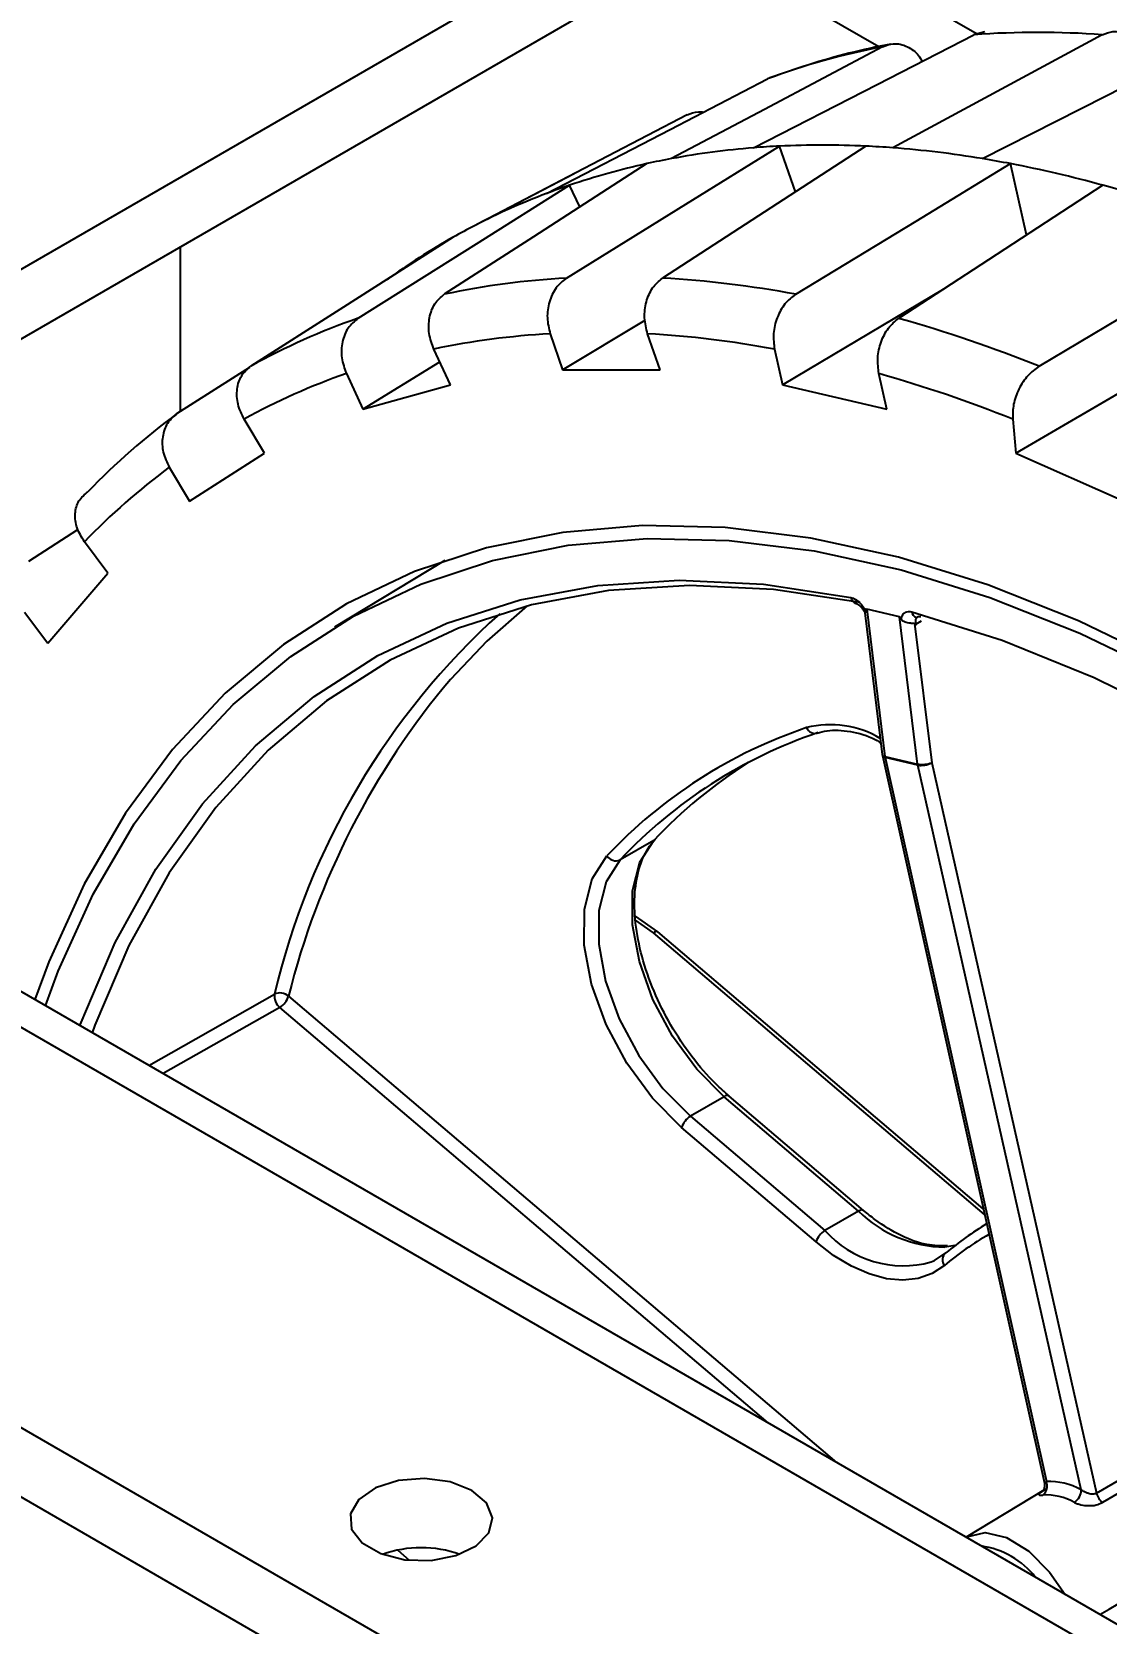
# Model space of a CAD drawing. Header units: inches. Extents: x 0 to 11, y 0 to 8.4.
# Drawn here: x 6.0299 to 6.1614, y 5.6153 to 5.8101 of the extents above; entities that cross this region are included whole.
import ezdxf

# ---------------------------------------------------------------- set-up
doc = ezdxf.new("R2010")
doc.units = ezdxf.units.IN
doc.header["$MEASUREMENT"] = 0
doc.header["$PDSIZE"] = -1
doc.layers.add('OBJ', color=50, linetype='Continuous')
doc.dimstyles.get("Standard").update_dxf_attribs({"dimtxt": 0.18, "dimasz": 0.18, "dimexe": 0.18, "dimexo": 0.0625, "dimgap": 0.09, "dimtad": 0, "dimtih": 1, "dimtoh": 1, "dimdec": 4, "dimzin": 0, "dimdsep": 46, "dimtxsty": 'Standard', "dimcen": 0.09, "dimadec": 0, "dimazin": 0, "dimtfac": 1, "dimtdec": 4, "dimtofl": 0, "dimtmove": 0, "dimatfit": 3, "dimfxl": 1, "dimtolj": 1, "dimtzin": 0, "dimarcsym": 0})

# ---------------------------------------------------------------- blocks, each defined once
blk = doc.blocks.new('*D8')
at = {"layer": 'Defpoints', "color": 0, "transparency": 16777216}
for p in [(5.711596441947764, 7.075144194756552), (5.711596441947764, 4.366810861423873), (9.602395316461589, 4.366810861423874)]:
    blk.add_point(p, dxfattribs=at)
at = {"layer": 'OBJ', "color": 0, "lineweight": -2, "transparency": 16777216}
for p, q in [((5.761596441947764, 7.075144194756552), (9.727395316461589, 7.075144194756553)), ((9.602395316461589, 6.945144194756553), (9.602395316461589, 5.843477528090212)), ((9.602395316461589, 4.496810861423874), (9.602395316461589, 5.598477528090213)), ((5.761596441947764, 4.366810861423873), (9.727395316461589, 4.366810861423874))]:
    blk.add_line(p, q, dxfattribs=at)
at = {"layer": 'OBJ', "color": 0, "transparency": 16777216}
for points in [[(9.580728649794922, 6.945144194756553), (9.624061983128255, 6.945144194756553), (9.602395316461589, 7.075144194756553)], [(9.580728649794922, 4.496810861423874), (9.624061983128255, 4.496810861423874), (9.602395316461589, 4.366810861423874)]]:
    blk.add_solid(points, dxfattribs=at)
at = {"layer": 'OBJ', "color": 0, "transparency": 16777216, "insert": (9.602395316461589, 5.720977528090209), "char_height": 0.125, "attachment_point": 5}
blk.add_mtext('\\A1;32.500000', dxfattribs=at)

msp = doc.modelspace()

# ---------------------------------------------------------------- linework, layer by layer
at = {"color": 7, "linetype": 'Continuous', "lineweight": 25}
for p, q in [((5.913767956872807, 5.714718276366994), (7.504758214542304, 6.633177402167677)), ((5.913767956872807, 5.706212642909851), (7.504758214542304, 6.624671768710534)), ((6.119418083289489, 5.824931933879074), (6.145624605874027, 5.809803230414532)), ((6.11205119042214, 5.820679117150503), (6.133592402857232, 5.808243639908333)), ((6.146586647108822, 5.810055520346799), (6.145248650024528, 5.809704638096056)), ((6.123392178463503, 5.790483495369439), (6.121456966365603, 5.796071549109365)), ((6.096306970342377, 5.792698453632165), (6.08385555216547, 5.786203528138245)), ((6.151679169190033, 5.785194590288566), (6.149722348013207, 5.793924681026123)), ((6.09699634254711, 5.788631414332328), (6.095751880005422, 5.791287825070802)), ((6.048118245298269, 5.763609649324685), (6.048118245298269, 5.783771413533042)), ((6.121810983099627, 5.766868503590256), (6.141645550294197, 5.778654737756897)), ((6.09489827844331, 5.768684622388332), (6.10498263999105, 5.77477573711691)), ((6.150378014685136, 5.758492317694431), (6.180519152016749, 5.776096040452677)), ((6.093367930223786, 5.773103604731814), (6.09489827844331, 5.768684622388332)), ((6.106820099925658, 5.7686834984908), (6.105289751706133, 5.773102480834281)), ((6.081163567793237, 5.76687233551559), (6.079124811433831, 5.771224233708456)), ((6.120835541876241, 5.771220301541959), (6.121810983099627, 5.766868503590256)), ((6.047687886021464, 5.763335283033704), (6.056624240775721, 5.769032463601126)), ((6.070457629628682, 5.763885492237981), (6.079861701873681, 5.76965127862791)), ((5.805050289265672, 5.76829356582965), (7.675936981155074, 4.688253667897538)), ((6.068418873269274, 5.768237390430848), (6.070457629628682, 5.763885492237981)), ((6.09489827844331, 5.768684622388332), (6.106820099925658, 5.7686834984908)), ((6.134586449386759, 5.76387944666664), (6.133611008163373, 5.768231244618343)), ((6.070457629628682, 5.763885492237981), (6.081163567793237, 5.76687233551559)), ((6.121810983099627, 5.766868503590256), (6.134586449386759, 5.76387944666664)), ((6.05839641373551, 5.75850098901152), (6.055911195816541, 5.762653572829348)), ((6.149987118745864, 5.762644704075709), (6.150378014685136, 5.758492317694431)), ((5.805050289265672, 5.759787932372507), (7.675936981155074, 4.679748034440395)), ((6.049231653402411, 5.752616932280345), (6.05839641373551, 5.75850098901152)), ((6.150378014685136, 5.758492317694431), (6.163618949698614, 5.752606148726821)), ((6.046746435483443, 5.756769516098173), (6.049231653402411, 5.752616932280345)), ((6.029538311021486, 5.745282588781999), (6.035561408031625, 5.749163395253676)), ((6.039210406207783, 5.74382381810601), (6.036354238818137, 5.747650913390803)), ((6.031865290311267, 5.735221332007569), (6.039210406207783, 5.74382381810601)), ((6.080456206263282, 5.745370583874505), (6.066971873990592, 5.737197064781793)), ((6.029009122921622, 5.739048427292362), (6.031865290311267, 5.735221332007569)), ((6.131885380970855, 5.738945901708724), (6.134017586742516, 5.721596023645271)), ((6.136121031630596, 5.738448649100278), (6.132137962526201, 5.739380561878736)), ((6.132137962526201, 5.739380561878736), (6.134350625195525, 5.721376001522234)), ((6.138333694299921, 5.720444088743777), (6.136121031630596, 5.738448649100278)), ((6.138795123164317, 5.737911629810792), (6.138109550373617, 5.737542191487772)), ((6.138109550373617, 5.737542191487772), (6.138020009808496, 5.737313804273153)), ((6.138020009808496, 5.737313804273153), (6.140072584887502, 5.720611885626196)), ((7.605472245421931, 4.782284073149992), (5.959387781614672, 5.732548407160833)), ((5.955605012314756, 5.730364660926336), (7.601689476122015, 4.780100326915495)), ((6.134038131788349, 5.72147682506309), (6.153863667545639, 5.63243651751699)), ((6.134350625195525, 5.721376001522234), (6.138333694299921, 5.720444088743777)), ((6.134374369439278, 5.721238239708933), (6.15410625386997, 5.632618538345901)), ((6.138357438543673, 5.720306326930475), (6.134374369439278, 5.721238239708932)), ((6.158367787950686, 5.631621473529409), (6.138357438543673, 5.720306326930475)), ((6.140072584887503, 5.720611885626196), (6.160249305894985, 5.631189681732263)), ((6.106044399338772, 5.711092099596642), (6.10191960978185, 5.708710909270492)), ((6.106542415199559, 5.699914272099654), (6.1038167620083, 5.701811156507906)), ((6.106006282550495, 5.699801194152884), (6.103827900876728, 5.701317211761229)), ((6.146543160558037, 5.665314327304797), (6.106006282550495, 5.699801194152884)), ((6.146386437656148, 5.666018200105741), (6.106559245585941, 5.699901299578841)), ((6.061345686969749, 5.692032831606574), (6.128423584369714, 5.634966115327832)), ((6.060273466381014, 5.690655927666373), (6.045991753739744, 5.682552998235231)), ((6.120052871175001, 5.639798425196532), (6.060273466381014, 5.690655927666373)), ((6.114671981150203, 5.679727105605554), (6.110547191593281, 5.677345915279404)), ((6.131124729268411, 5.665729882298614), (6.114671981150203, 5.679727105605554)), ((6.13173102253215, 5.665806330760939), (6.11527827441394, 5.67980355406788)), ((6.125912372899141, 5.661962815037616), (6.109459624780933, 5.675960038344557)), ((6.110547191593281, 5.677345915279404), (6.12699993971149, 5.663348691972463)), ((6.131124729268411, 5.665729882298614), (6.12699993971149, 5.663348691972463)), ((6.142919838962532, 5.661499722652314), (6.14167958334469, 5.661323411261045)), ((6.153801166975788, 5.631591243382653), (6.144273584037369, 5.625816105283136)), ((6.074732017861943, 5.624243798009454), (6.076104191785933, 5.622994621977181))]:
    msp.add_line(p, q, dxfattribs=at)
at = {"color": 7, "linetype": 'Continuous', "lineweight": 25, "flags": 128}
for points in [[(6.134050170913652, 5.808227005461166), (6.119592638739132, 5.800563774590849), (6.108233456748882, 5.794541841560596)], [(6.118275723683631, 5.795866912688941), (6.13338039054745, 5.803616500149708), (6.145248650024528, 5.809704638096056)], [(6.160940714520194, 5.809703158769041), (6.146593988297358, 5.801954422044305), (6.135321769962731, 5.795865305718936)], [(6.146282499624677, 5.794538254589822), (6.161335688786067, 5.802202351346526), (6.173163403177736, 5.808223318166794)], [(6.092925903479082, 5.79027119644032), (6.108063941490321, 5.798125299464138), (6.119958509466317, 5.804295581272332)], [(6.110124500023187, 5.799905372520199), (6.095554606357615, 5.792305999186032), (6.084107228470724, 5.786334264670239)], [(6.095357139000199, 5.77991521626422), (6.109972871775425, 5.788963210804408), (6.121456966365603, 5.796071549109365)], [(6.131998578681383, 5.796070555327326), (6.118062179490251, 5.787023393226251), (6.107112455412383, 5.779914108063504)], [(6.105218373844015, 5.793928876518113), (6.091324561132892, 5.78497708044781), (6.08040839153143, 5.777942737957846)], [(6.123428410849005, 5.777938682361675), (6.138152902275523, 5.786891282910769), (6.149722348013207, 5.793924681026123)], [(6.069851976909723, 5.77499761016392), (6.084355699730722, 5.784120571671755), (6.095751880005422, 5.791287825070802)], [(6.16101877725024, 5.791281672210278), (6.147022400909139, 5.782159545366604), (6.136025449710961, 5.774991371838434)], [(6.081491865710685, 5.784921709609518), (6.067621954840963, 5.776082783209573), (6.056724647536216, 5.769137160604561)], [(6.153212861065766, 5.769128064438738), (6.168039555264005, 5.777967742471411), (6.179689195629752, 5.784912452321362)], [(6.169264681477436, 5.732547367351395), (6.158060367679027, 5.737952410804225), (6.146953142939478, 5.742359804577972), (6.136002269108572, 5.745746033319888), (6.125266173836344, 5.748093030034509), (6.114802138836289, 5.749388272478881), (6.104665994262635, 5.749624849974146), (6.094911820832317, 5.748801500277005), (6.085591661280954, 5.746922616314335), (6.076755242692331, 5.743998222745018), (6.0684497111829, 5.740043922474053), (6.060719380356839, 5.735080813404304), (6.053605494873812, 5.72913537587006), (6.047146010390856, 5.722239331352997), (6.041375391052531, 5.714429473234344), (6.036324425609798, 5.705747470486279), (6.032020063148708, 5.696239645349929), (6.030300340808758, 5.691611458105549)], [(6.031583053012027, 5.69087096411246), (6.033159566083273, 5.695091960922043), (6.037429923246929, 5.704524672397627), (6.042440985084016, 5.713138085641802), (6.048166015411483, 5.720886244368119), (6.054574468715468, 5.727727808797355), (6.061632153124829, 5.73362627622312), (6.069301412839573, 5.738550175769593), (6.077541329040844, 5.742473236302252), (6.086307938210517, 5.745374526595755), (6.095554466695598, 5.747238567011077), (6.105231580265897, 5.748055412086081), (6.115287647333492, 5.747820703598867), (6.125669014429591, 5.746535693820766), (6.136320292468998, 5.744207238834933), (6.147184652274853, 5.740847761956174), (6.158204127786879, 5.736475187447195), (6.169319925335392, 5.731112844884896)], [(6.035806369169049, 5.688432895590758), (6.035940699832643, 5.688799573156464), (6.04011373145483, 5.698611662657522), (6.04508364245526, 5.707559553142842), (6.050821342832671, 5.715590870607041), (6.057293248542766, 5.722658605951743), (6.06446147807313, 5.728721390140345), (6.072284074172205, 5.733743736340254), (6.080715249434473, 5.737696247635255), (6.089705654304381, 5.740555789092237), (6.09920266593034, 5.742305623175143), (6.10915069617805, 5.742935507713503), (6.119491517000285, 5.742441755852159), (6.13016460125869, 5.740827257631246)], [(6.131307001975277, 5.740200210155138), (6.120697351008274, 5.741805112936379), (6.110417988737723, 5.742295930284611), (6.100529082571328, 5.74166978933606), (6.091088514489832, 5.739930355033818), (6.08215154225084, 5.737087808676107), (6.073770475952798, 5.733158788322871), (6.065994371852272, 5.728166291409474), (6.058868745226712, 5.722139540137582), (6.052435303963341, 5.715113810431065), (6.046731704433555, 5.707130225458122), (6.041791331081767, 5.698235514928177), (6.037643101018763, 5.688481741572433), (6.037309923736762, 5.687564912014367)], [(6.090541877645637, 5.739791886717732), (6.085631076767593, 5.735484856789339), (6.081166439856852, 5.730807080242084)], [(6.137628388976196, 5.739080966274674), (6.148719067275422, 5.735603429207422), (6.159970933618474, 5.731045172036747), (6.171318128313685, 5.725432875261917), (6.182694233691215, 5.718799388911886), (6.194032662860527, 5.711183540266713), (6.205267049458363, 5.702629906592803), (6.216331636105919, 5.693188554222193), (6.227161659301498, 5.682914745503107), (6.237693728495775, 5.671868615337068), (6.247866197130878, 5.660114819195855), (6.257619523471475, 5.647722154678565), (6.266896619115881, 5.634763158823864), (6.275643183147247, 5.621313683534476)], [(6.114671981150203, 5.679727105605554), (6.11130544444629, 5.683110300372636), (6.108340445598398, 5.68715926483638), (6.105953070049498, 5.691633538970406), (6.104285099332274, 5.696267404444531), (6.103435590943096, 5.70078566511314), (6.103454995512364, 5.704919990372376), (6.104342160640924, 5.708424850786309), (6.106044399338772, 5.711092099596642)], [(6.109459624780933, 5.675960038344557), (6.105891095874786, 5.679546224797663), (6.10274819709602, 5.683838127129231), (6.100217579014186, 5.6885808577113), (6.098449530053929, 5.693492755113872), (6.0975490511614, 5.698282111422598), (6.097569620004826, 5.702664496197388), (6.098510015041098, 5.706379648236156), (6.100314388060816, 5.709206931975108)], [(6.10191960978185, 5.708710909270492), (6.100217371084002, 5.70604366046016), (6.099330205955444, 5.702538800046228), (6.099310801386174, 5.69840447478699), (6.100160309775352, 5.693886214118381), (6.101828280492576, 5.689252348644257), (6.104215656041476, 5.684778074510231), (6.107180654889369, 5.680729110046487), (6.110547191593281, 5.677345915279404)], [(6.044243412971353, 5.68356229387736), (6.048486282939408, 5.685970045855197), (6.059624056684714, 5.692290125942131)], [(6.141621241799071, 5.659057649696398), (6.140127011217635, 5.658079968483509), (6.138424997345964, 5.657481052211666), (6.136548512381677, 5.657272623004605), (6.134534283309788, 5.657458760285563), (6.132421733073913, 5.658035820933886), (6.13025220898156, 5.658992510589008), (6.12806817344535, 5.660310104706211), (6.125912372899141, 5.661962815037616)], [(6.140017291739047, 5.659506765179596), (6.140409975861011, 5.659685629185571), (6.141819627352932, 5.660607969952448)], [(6.160249305894985, 5.631189681732263), (6.175231314920282, 5.639877136364797), (6.187003500986911, 5.646700415566995)], [(6.187702156187794, 5.645583980706966), (6.172733471263427, 5.636888724030221), (6.160973438397116, 5.630053980910417)], [(6.08376821218337, 5.631545207099348), (6.081115336640616, 5.632594290129605), (6.077985133111137, 5.63301929926119), (6.074800352926646, 5.632762834655825), (6.071991118298532, 5.631859533279584), (6.069936831929832, 5.630431390988694), (6.068914936577829, 5.628671286313151), (6.069063444872332, 5.626816931142461), (6.070362299945252, 5.625118766417764), (6.07263608422179, 5.623806138694985), (6.075577710535924, 5.623056325621609), (6.078789895953816, 5.62297059360805), (6.081838817035448, 5.623560521237798), (6.084312700094088, 5.624746435515553), (6.085877433514409, 5.626368172146728), (6.086321691377508, 5.628206706612929), (6.085585474197257, 5.630013734646824), (6.08376821218337, 5.631545207099348)], [(6.144274426729065, 5.625815618807575), (6.1443835828015, 5.625876519504305), (6.146618704651055, 5.626383541302633), (6.149229421359793, 5.625772715781397), (6.151951826716553, 5.624105788685918), (6.154510724381367, 5.62155126256286), (6.156394196641682, 5.618819024563717)]]:
    msp.add_lwpolyline(points, dxfattribs=at)
at = {"color": 7, "linetype": 'Continuous', "lineweight": 25}
for centre, radius, start, end in [((6.153084426551842, 5.700915627653465), 0.1090708402226007, 85.86945251542905, 94.11974467475177), ((6.150688351011238, 5.721369140758022), 0.08843708327251265, 100.8440107009989, 110.3330671027605), ((6.126717452978647, 5.686605760242404), 0.1095921149155903, 87.23790852867783, 92.75128866152266), ((6.125152977034048, 5.703595412253914), 0.09250688174571416, 100.5387296988826, 102.4444633702222), ((6.125958179417196, 5.698928161413597), 0.09724269445527177, 94.53125522079864, 100.5021867143832), ((6.126470321198485, 5.693304950359095), 0.1028888115655892, 92.7928970478166, 94.5681707445173), ((6.126434390603641, 5.678975446871696), 0.1172272349464922, 85.65204803009574, 87.27943491974997), ((6.125684928303076, 5.670341772915473), 0.1258929148309599, 80.58339713040387, 85.60983228349893), ((6.124212721553242, 5.660860387559794), 0.1354874431001649, 79.14755422592464, 80.62521992516015), ((6.12431997132953, 5.707175555484208), 0.08883135559536662, 102.4174135498852, 108.7596642538844), ((6.122124461212984, 5.650506703147327), 0.1460491688941803, 74.5552077719282, 79.10772866374477), ((6.123458447423586, 5.709834337321045), 0.08603676275114729, 108.7858397968224, 110.7859600994421), ((6.119179561258227, 5.639442478683979), 0.1574981291493429, 73.2579136161145, 74.59448166351319), ((6.122823648159165, 5.711455320964085), 0.08429601036846714, 110.7735687850801, 117.3413823950709), ((6.122521498520087, 5.712103223495274), 0.08358207157306338, 119.399118855998, 126.0042914285463), ((6.122433182983532, 5.712245831469331), 0.08341447550325538, 117.3525304037615, 119.3943536203167), ((6.100506779289812, 5.68325583481224), 0.09679646077100028, 93.04961577967293, 101.9838261553675), ((6.100245450055986, 5.654828103864061), 0.1252743557522763, 79.33551441681234, 86.85771499692443), ((6.097376949378449, 5.695709289763515), 0.08393010104438942, 109.1444652280731, 118.9704859520587), ((6.090155537829713, 5.612407744424927), 0.1689304138363704, 68.0823273405283, 74.24458555023594), ((6.098607557147447, 5.678482659408759), 0.09476590623282083, 93.16951199322133, 101.8639299418238), ((6.098350710619225, 5.650648699141047), 0.1226502300942815, 79.43651864515594, 86.75671076858448), ((6.095544290510847, 5.690676390471555), 0.08216749342175868, 109.2762691896683, 118.8386819904638), ((6.088471008459881, 5.609114732963863), 0.1653955375889007, 68.16510077842764, 74.16181211233956), ((6.098950742415314, 5.693912159025458), 0.08629861292466315, 126.4425988675401, 136.0878784983122), ((6.097086341046996, 5.688917504993237), 0.08448669423721, 126.5719912074222, 135.9584861584178), ((6.131030843319508, 5.740958048402569), 0.0008760602341124436, 188.5860305787239, 255.1958093476018), ((6.147948513810616, 5.671429295223874), 0.09075452597441665, 132.0257531437576, 166.7111734933457), ((6.138463813619474, 5.739179155701308), 0.000841175069826593, 186.7033544571018, 251.2929352110837), ((6.154506868152588, 5.668863525136945), 0.09599907521255237, 139.8154591923936, 166.0338111041891), ((6.143995004925691, 5.668054823082103), 0.06001243501173545, 108.6961687005709, 136.7072415839828), ((6.145292705202078, 5.667848520552826), 0.05958993386509088, 108.6961687005633, 136.7072415839831), ((6.127669387871378, 5.713321254125699), 0.01193963959158618, 59.25333489114308, 104.1132240628678), ((6.125757432075453, 5.725265545343597), 0.001063973436816612, 200.0653547057539, 294.0579954212049), ((6.149937730162643, 5.669619224814234), 0.06038728205119926, 122.3771724939034, 136.6241177492514), ((6.135258252915761, 5.721748494778822), 0.001250000000000517, 187.0062092547421, 192.5525981265788), ((6.134353695447171, 5.721742713213083), 0.0003667245432889752, 203.5781359458523, 269.5203088540462), ((6.134394543075465, 5.721622892408702), 0.0003851813534393691, 202.2851948208187, 266.9977952170918), ((6.135764518434883, 5.721548769083774), 0.001424409604931518, 186.9665952879249, 192.5919235400216), ((6.138895839455912, 5.723712559564892), 0.003316460264330446, 260.2411605942652, 290.7823945353458), ((6.139747587539077, 5.720616856305274), 0.001424409604726111, 186.9665952871709, 192.5919235400733), ((6.138763165965628, 5.722995383585674), 0.002719492679857877, 261.4198767709669, 298.7830113502997), ((6.101403744166795, 5.709886881565182), 0.00128414491809731, 211.971407508154, 293.6856954131058), ((6.061468876515616, 5.692077101244873), 0.001857078277870122, 173.4131247739185, 229.9313675500734), ((6.060287829033997, 5.690843008861111), 0.001592087176587611, 48.36006662022886, 114.640261154322), ((6.058972330972221, 5.692775076878289), 0.002486714043549106, 301.5494889569204, 342.6334064734756), ((6.11502919935599, 5.679336501969833), 0.0005293165846488603, 61.92936542037254, 132.4438096784972), ((6.111830217432928, 5.675219388404318), 0.002483600582957875, 121.1044014449863, 162.6495042881108), ((6.131481947474197, 5.665339278662891), 0.000529316584649055, 61.92936542011804, 132.4438096783614), ((6.141865886713998, 5.676613962382515), 0.01529168605954526, 225.3786661180025, 269.3019304203108), ((6.16628334289688, 5.631561891715555), 0.0379756242760915, 120.8663598619112, 130.1053624366201), ((6.128282965551143, 5.66122216509737), 0.002483600582967016, 121.1044014450419, 162.6495042880032), ((6.136575597653196, 5.671819385046973), 0.01278459487739488, 221.4961955928236, 285.6170453460703), ((6.165786684152923, 5.630369740599535), 0.03750952855618361, 119.9077120283721, 130.1093236747319), ((6.142450759670237, 5.659739354328532), 0.001073695070333087, 126.0019913403333, 219.4136477596821), ((6.152858624572088, 5.632067612525382), 0.001363854143466114, 306.9912834340348, 23.8252048999727), ((6.154497733252666, 5.624686152584593), 0.007942040038508536, 60.83756545721288, 92.82537097873823), ((6.154034629675458, 5.623777287615951), 0.007209741805412909, 60.83756545724729, 92.82537097869157), ((6.156527314195881, 5.631604845788645), 0.001840548864847501, 303.6742724539176, 0.5176240340447686), ((6.162268913145177, 5.63167869355829), 0.002077966797382258, 193.6111865668985, 231.4326749561928), ((6.077581027847987, 5.610434427430217), 0.01410013832376759, 70.4368226175221, 109.5631773824745), ((6.144680498649016, 5.614529294627591), 0.01031515543701648, 38.11331729882465, 81.89205923386464)]:
    msp.add_arc(centre, radius, start, end, dxfattribs=at)
for points, knots in [([(6.160940714520194, 5.809703158769041), (6.161375741150212, 5.809876089888682), (6.162064125032548, 5.810149735195201), (6.163048786341363, 5.810052111488005), (6.164021532036445, 5.809681385969091), (6.165089744393462, 5.80875073897272), (6.165538686382583, 5.807599471232733), (6.165763137734472, 5.807023887734447)], [0, 0, 0, 0, 0.2258044908430171, 0.3573118547924682, 0.5009271414484555, 0.750485406784948, 1, 1, 1, 1]), ([(6.135068407190729, 5.808569473061659), (6.133343651152828, 5.808213872958037), (6.128267057701239, 5.807167210637243), (6.123448679337811, 5.805524002576306), (6.120267329279775, 5.804439069085052)], [0, 0, 0, 0, 0.3397467325972576, 1, 1, 1, 1]), ([(6.134050170913652, 5.808227005461166), (6.134494797125503, 5.808397172231875), (6.135198371338786, 5.808666443247928), (6.136257041541767, 5.808565749795421), (6.137322726233148, 5.808182438739615), (6.13831949008452, 5.807496031542887), (6.138762658987268, 5.806689714689754), (6.138896527939353, 5.80644614888108)], [0, 0, 0, 0, 0.2630229164870943, 0.4162060998907022, 0.5834929060813606, 0.8741848359551315, 1, 1, 1, 1]), ([(6.110124500023187, 5.799905372520199), (6.11057752201233, 5.800086949724406), (6.111219713317593, 5.800344348492172), (6.11193399002474, 5.800265308042589), (6.112144393428064, 5.800242025217565)], [0, 0, 0, 0, 0.7054315208411309, 1, 1, 1, 1]), ([(6.095357139000199, 5.77991521626422), (6.094907624577164, 5.779553886119183), (6.094008838951617, 5.778831421335419), (6.093195473935971, 5.777048453739188), (6.092896646047159, 5.775026925958474), (6.093210647581085, 5.773745478701475), (6.093367930223786, 5.773103604731814)], [0, 0, 0, 0, 0.2499123639394824, 0.4996895068213445, 0.7493956301627107, 1, 1, 1, 1]), ([(6.105289751706133, 5.773102480834281), (6.10513028586765, 5.77374247702229), (6.104811440845457, 5.775022121620223), (6.105070192648365, 5.777042128652826), (6.105828075595923, 5.778827819084812), (6.106683816920012, 5.779551578799078), (6.107112455412383, 5.779914108063504)], [0, 0, 0, 0, 0.2499136709341092, 0.4996915371566669, 0.7493968572079343, 1, 1, 1, 1]), ([(6.079124811433831, 5.771224233708456), (6.078895349544802, 5.771854667072837), (6.078436550457826, 5.773115191220016), (6.078518944212084, 5.775106889418991), (6.079151872933178, 5.77686885607869), (6.079989051215825, 5.777584349338087), (6.08040839153143, 5.777942737957846)], [0, 0, 0, 0, 0.2499136709341209, 0.4996915371566995, 0.7493968572079526, 1, 1, 1, 1]), ([(6.123428410849005, 5.777938682361675), (6.122966787031732, 5.777581480499218), (6.122043789169782, 5.776867270046911), (6.121089355767159, 5.77510801063208), (6.120594500459163, 5.773114844149834), (6.120755098625739, 5.77185257116367), (6.120835541876241, 5.771220301541959)], [0, 0, 0, 0, 0.24991236393949, 0.4996895068213572, 0.7493956301627022, 1, 1, 1, 1]), ([(6.069851976909723, 5.77499761016392), (6.06941395748868, 5.774634891138376), (6.068538155647473, 5.773909649345088), (6.067855034861066, 5.772136632576053), (6.067736504005309, 5.770133844017947), (6.068191144763935, 5.768870297807607), (6.068418873269274, 5.768237390430848)], [0, 0, 0, 0, 0.2499123639394997, 0.4996895068213754, 0.74939563016273, 1, 1, 1, 1]), ([(6.133611008163373, 5.768231244618343), (6.133527989349016, 5.76886228461175), (6.133361996833266, 5.770124021687331), (6.133813994005703, 5.772125248165462), (6.134709347594167, 5.773900924359668), (6.135586224475622, 5.774627454749955), (6.136025449710961, 5.774991371838434)], [0, 0, 0, 0, 0.2499136709340987, 0.4996915371566819, 0.7493968572079397, 1, 1, 1, 1]), ([(6.055911195816541, 5.762653572829348), (6.055620315645124, 5.763256214913428), (6.055038713368465, 5.764461171601964), (6.054966994945015, 5.766378331728801), (6.05549128252503, 5.768083557440961), (6.056313034310779, 5.768785539638695), (6.056724647536216, 5.769137160604561)], [0, 0, 0, 0, 0.249913670934115, 0.4996915371566949, 0.7493968572079502, 1, 1, 1, 1]), ([(6.153212861065766, 5.769128064438738), (6.152738881399824, 5.768777604825161), (6.151791178525963, 5.768076875222555), (6.150689138870176, 5.766374262636626), (6.149988481950805, 5.764455696230226), (6.149987573691069, 5.763249090231871), (6.149987118745864, 5.762644704075709)], [0, 0, 0, 0, 0.2499123639394897, 0.4996895068213386, 0.749395630162706, 0.9999999999999999, 0.9999999999999999, 0.9999999999999999, 0.9999999999999999]), ([(6.047687886021464, 5.763335283033704), (6.047260397940349, 5.762973956730161), (6.046405653080763, 5.762251499627308), (6.045837994960858, 5.760521790343216), (6.045878552517912, 5.758584272147005), (6.046456795106907, 5.757375158386568), (6.046746435483443, 5.756769516098173)], [0, 0, 0, 0, 0.2499123639394891, 0.4996895068213344, 0.7493956301626882, 1, 1, 1, 1]), ([(6.036354238818137, 5.747650913390803), (6.036012384295921, 5.748208380161897), (6.035328861017454, 5.74932301077302), (6.035129958907771, 5.751121668390809), (6.035565219438192, 5.752738860025158), (6.03637514999789, 5.753422497081198), (6.03678084200348, 5.753764929015688)], [0, 0, 0, 0, 0.2499136709341128, 0.4996915371567137, 0.7493968572079455, 1, 1, 1, 1]), ([(6.13016460125869, 5.740827257631246), (6.13034802154496, 5.740768578795427), (6.130713855606342, 5.740651543121449), (6.131394982446851, 5.740133024483403), (6.131774970692772, 5.739561708640821), (6.132007183377258, 5.739212574721761)], [0, 0, 0, 0, 0.2811138799038599, 0.5606851591347499, 1, 1, 1, 1]), ([(6.130813258941721, 5.740109888786394), (6.130846068526197, 5.740100210865149), (6.130914587530203, 5.740079999651408), (6.131069745850615, 5.739992276032531), (6.131257382385412, 5.739844566779332), (6.131470359723367, 5.739626245632657), (6.131682367588168, 5.739336213450503), (6.131831135791615, 5.739094799494567), (6.131884252473382, 5.738955528978809), (6.131890807326148, 5.738938342330564)], [0, 0, 0, 0, 0.1311340746643674, 0.2738582743536628, 0.4286560468803325, 0.5966120562259914, 0.7774769054475938, 0.9725395850532146, 1, 1, 1, 1]), ([(6.132007183377258, 5.739212574721761), (6.131990274780191, 5.739158784500087), (6.131953252223381, 5.739041007044648), (6.131893271745671, 5.738968104271809), (6.131889382693442, 5.738952759332937), (6.131887731549821, 5.738946244455679)], [0, 0, 0, 0, 0.326025735394882, 0.7138561680548191, 1, 1, 1, 1]), ([(6.132007183377258, 5.739212574721761), (6.132014901788208, 5.739243466893797), (6.132028724901834, 5.739298792531023), (6.13206105079324, 5.739355206447424), (6.132097412421521, 5.739383571669415), (6.132125033681148, 5.739381521509238), (6.132137962526201, 5.739380561878736)], [0, 0, 0, 0, 0.365321687984455, 0.6542646194004966, 0.8381696119003111, 1, 1, 1, 1]), ([(6.136121031630596, 5.738448649100278), (6.136132692798523, 5.738444475254313), (6.136157194809245, 5.738435705324986), (6.136196920230025, 5.738403102090898), (6.136265305642661, 5.738328899191911), (6.136311149394562, 5.73825401955998), (6.136345762424797, 5.738197483808502)], [0, 0, 0, 0, 0.1366464377155663, 0.2871163937678246, 0.4617573650692562, 1, 1, 1, 1]), ([(6.136345762424797, 5.738197483808502), (6.13639554321213, 5.738378517075494), (6.136494864608596, 5.738739710175237), (6.136909405533075, 5.739137086825476), (6.137356094794663, 5.739102220309929), (6.137628388976196, 5.739080966274674)], [0, 0, 0, 0, 0.2817690329953021, 0.562178610212134, 1, 1, 1, 1]), ([(6.138020009808496, 5.737313804273153), (6.138035661684158, 5.737359431277675), (6.138055246884186, 5.73741652437179), (6.138056347383285, 5.737487228955594), (6.13805158342434, 5.73752093321326), (6.138041824850847, 5.737551439828955), (6.138024079733753, 5.73758074193633), (6.137994594248428, 5.737605629594147), (6.137930644280244, 5.737634925491724), (6.137796381401095, 5.7376535372279), (6.137606591271846, 5.737659164867424), (6.137437853125395, 5.737670492605571), (6.137346663259412, 5.737679456524799), (6.13720037274319, 5.737696545779131), (6.136970358944514, 5.737745322520434), (6.136689055555481, 5.737864458993308), (6.136477884116035, 5.738011664289091), (6.136387287738657, 5.738139081484158), (6.136345762424797, 5.738197483808502)], [0, 0, 0, 0, 0.0628803896949601, 0.07868226381196183, 0.0944475081926425, 0.1103824600046553, 0.1259302016820365, 0.1493497873077642, 0.1776115584496538, 0.2516193363798305, 0.3767987394401929, 0.4609815524243039, 0.4866851902241758, 0.5014439022558211, 0.6600979332414446, 0.7938467839070081, 0.9055086169136403, 1, 1, 1, 1]), ([(6.138726430198398, 5.738464297523759), (6.13861409511223, 5.738476905033997), (6.138445378069589, 5.738495840363242), (6.138274214688947, 5.738400263181001), (6.138171508533647, 5.738291313698501), (6.138102305090004, 5.738143114338579), (6.138053018031502, 5.73790600023068), (6.138087108673009, 5.73768752167187), (6.138109795048216, 5.737542130258251)], [0, 0, 0, 0, 0.2494061374393529, 0.3745852463385664, 0.5004590110172429, 0.6261694128146316, 0.7512261257046873, 1, 1, 1, 1]), ([(6.126042797533299, 5.724226783580073), (6.126441406805686, 5.724338307500715), (6.127656494773206, 5.724678267916714), (6.130039348297528, 5.724528288208219), (6.132346181855206, 5.723948653127898), (6.133637806266004, 5.72316818838963), (6.133839342107073, 5.723046410250308)], [0, 0, 0, 0, 0.1850300030542027, 0.564030357334402, 0.9319744130871565, 1, 1, 1, 1]), ([(6.11527827441394, 5.67980355406788), (6.114733492672614, 5.680289897294548), (6.113142240652971, 5.681710456360628), (6.110654956831555, 5.684578388900614), (6.108064724285821, 5.688445474001999), (6.105981039433366, 5.692624964087053), (6.104508976537584, 5.696887998363605), (6.103718955990563, 5.701014633103661), (6.103635705521892, 5.704790290703167), (6.104244912606504, 5.708006299317477), (6.105221403824854, 5.710069537139267), (6.105993702853593, 5.710964406066259), (6.10622963387277, 5.71123778118408)], [0, 0, 0, 0, 0.05820006261122106, 0.1699964594038644, 0.2821429253262814, 0.3943828109531774, 0.5065080846881793, 0.6183007744511818, 0.7296028968289198, 0.8404349533614337, 0.9512541869439709, 1, 1, 1, 1]), ([(6.106538842383494, 5.6998782467291), (6.106521196306257, 5.699903560914092), (6.106469090901845, 5.699978308736436), (6.106272946457666, 5.699948612221613), (6.106092896791919, 5.699849076539108), (6.106006282550495, 5.699801194152884)], [0, 0, 0, 0, 0.2099497416103867, 0.6199404006982827, 0.9999999999999999, 0.9999999999999999, 0.9999999999999999, 0.9999999999999999]), ([(6.142007512809032, 5.661483958780534), (6.141181680889815, 5.661478678775412), (6.139445666055559, 5.661467579462097), (6.136362645742182, 5.66260794006311), (6.133715617054772, 5.664186695523695), (6.132192917582874, 5.6654293764302), (6.13173102253215, 5.665806330760939)], [0, 0, 0, 0, 0.2730653700530309, 0.5740218101324939, 0.8707839457176852, 1, 1, 1, 1]), ([(6.160668139974032, 5.616351729595801), (6.166589007712629, 5.619815741161904), (6.177822594675112, 5.626387966194597), (6.189051489057, 5.632962770319509), (6.194361989010834, 5.636072203520531)], [0, 0, 0, 0, 0.5270683138315173, 1, 1, 1, 1]), ([(6.15410625386997, 5.632618538345901), (6.154029097097527, 5.632576586643584), (6.153901820096885, 5.632507383556496), (6.153859722912232, 5.632454958142577), (6.15386513116641, 5.632440155080344), (6.15386625087433, 5.63243709030094)], [0, 0, 0, 0, 0.5496944298515519, 0.9067701523064505, 1, 1, 1, 1]), ([(6.154024530480643, 5.631679806602605), (6.153824369272925, 5.63155506186073), (6.153425096287066, 5.631306226403921), (6.153153433246226, 5.631076570886456), (6.153200871717155, 5.630982212549949), (6.15341173206443, 5.630960071174232), (6.153590491556142, 5.63097222892163), (6.153679246769095, 5.630978265319748)], [0, 0, 0, 0, 0.2504819077700383, 0.4996505584636783, 0.7491922346143929, 0.8754723656137843, 1, 1, 1, 1]), ([(6.153863843821171, 5.632435712527242), (6.153876774440319, 5.632355144469327), (6.153902450502893, 5.632195162145772), (6.153883143918238, 5.63197184279527), (6.153839277137469, 5.631785293743003), (6.153796975786054, 5.63165603988869), (6.153776115723757, 5.631593893366156), (6.153794127452174, 5.631592731081616), (6.153798604310337, 5.631592442193015)], [0, 0, 0, 0, 0.1892658403424965, 0.3758212583336173, 0.5590238754541725, 0.7430656436839321, 0.9361383514256219, 1, 1, 1, 1]), ([(6.160249305894985, 5.631189681732263), (6.160183298380526, 5.631158360083353), (6.16004678198285, 5.631093580812184), (6.159717120619876, 5.631062088093567), (6.159389365674476, 5.631120516250912), (6.15905550609267, 5.631235670703149), (6.158727021678055, 5.631376716154382), (6.158503419775315, 5.631529063249312), (6.158367787950686, 5.631621473529409)], [0, 0, 0, 0, 0.121136946645511, 0.2505348022477856, 0.4995252522852374, 0.5873644675943747, 0.7497046783552693, 1, 1, 1, 1]), ([(6.15754784479528, 5.6300731351699), (6.157665359801558, 5.630019046455697), (6.157902985055452, 5.629909674513746), (6.158475268285664, 5.62974973362723), (6.159265538746316, 5.629646694719957), (6.160221951158142, 5.629715298901051), (6.160722889289068, 5.62994106285811), (6.160973438397116, 5.630053980910417)], [0, 0, 0, 0, 0.1241815449219627, 0.2511055572845325, 0.5003650494061815, 0.7501026903482745, 1, 1, 1, 1])]:
    msp.add_open_spline(points, degree=3, knots=knots, dxfattribs=at)

# ---------------------------------------------------------------- dimensions: what is measured, and where the dimension line sits
at = {"layer": 'OBJ'}
dim = msp.add_linear_dim(base=(9.602395316461589, 4.366810861423874), p1=(5.711596441947762, 7.075144194756549), p2=(5.711596441947762, 4.366810861423871), angle=90, dimstyle='Standard', override={"dimtxt": 0.125, "dimasz": 0.13, "dimexe": 0.125, "dimexo": 0.05, "dimgap": 0.06, "dimdec": 6, "dimlfac": 12, "dimzin": 1, "dimadec": 2, "dimtdec": 2, "dimtzin": 1}, dxfattribs=at)
dim.commit()
dim.dimension.update_dxf_attribs({"geometry": '*D8', "text_midpoint": (9.602395316461589, 5.720977528090209)})

doc.saveas('drawing.dxf')
